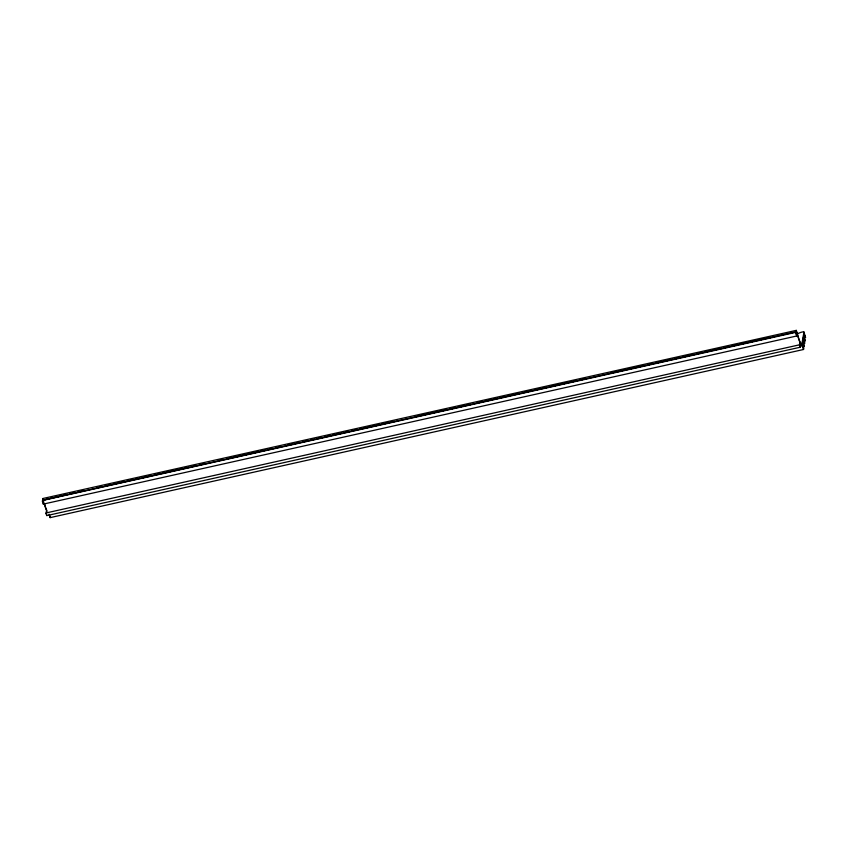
<?xml version="1.0" encoding="UTF-8"?>
<svg xmlns="http://www.w3.org/2000/svg" width="848" height="848" viewBox="0 0 848 848"><rect width="100%" height="100%" fill="white"/><g stroke="black" fill="none" stroke-linecap="round" stroke-linejoin="round"><path stroke-width="1.27" d="M804.763 336.115L804.095 333.805L804.413 336.031M804.996 336.889L804.996 336.391M42.4 501.136L42.517 500.49L795.933 332.321L795.806 332.988M42.739 499.175L42.856 498.539M43.672 501.952L43.301 504.115L796.696 335.999L797.078 333.805M46.068 513.305L46.513 510.687M50.286 516.845L50.149 517.609L49.067 514.164M796.145 331.027L796.251 330.391M796.463 331.738L43.004 500.119L67.617 494.373M796.802 332.882C793.982 336.582 801.583 330.752 803.946 332.098M799.473 345.157L799.918 342.55M799.823 345.655L800.046 344.341M800.194 347.245L46.746 515.626M803.936 332.119L802.091 342.825A10.441 1.813 77.4 0 1 798.562 337.864L796.346 330.508M802.335 343.896L802.579 342.507M802.886 340.705L803.024 339.931M803.332 338.129L803.575 336.741M803.777 335.554L803.915 334.79M803.014 343.143L802.664 342.624M804.763 340.355L804.095 337.493M803.554 349.461L803.681 348.698M803.999 346.885L804.127 346.122M804.551 343.705L804.678 342.942M804.996 341.119L805.123 340.355M46.831 511.492L46.884 512.584M42.866 498.507L796.272 330.37M70.204 493.801L75.377 492.646M77.952 492.073L83.125 490.918M97.34 487.748L102.513 486.593M105.099 486.01L110.261 484.865M112.848 484.282L124.476 481.685M127.062 481.113L132.235 479.957M134.821 479.385L139.984 478.23M142.57 477.647L151.622 475.633M154.198 475.05L159.371 473.905M161.957 473.322L167.12 472.166M169.706 471.594L181.345 468.997M183.921 468.425L189.093 467.269M191.68 466.686L196.853 465.541M199.428 464.958L204.601 463.803M218.816 460.634L223.989 459.478M226.575 458.906L257.58 451.984M260.166 451.401L265.339 450.246M267.926 449.673L273.088 448.518M275.674 447.945L280.847 446.79M287.313 445.348L292.475 444.193M295.062 443.621L300.234 442.465M302.81 441.882L307.983 440.737M310.569 440.154L314.449 439.296M317.035 438.713L322.198 437.557M324.784 436.985L329.957 435.83M332.533 435.257L341.585 433.233M344.171 432.66L349.334 431.505M351.92 430.922L357.093 429.777M359.679 429.194L379.056 424.869M381.642 424.297L386.815 423.141M389.402 422.558L394.564 421.414M416.538 416.506L447.553 409.584M450.14 409.012L455.302 407.856M457.888 407.273L463.061 406.118M465.647 405.545L470.81 404.39M477.276 402.948L482.448 401.793M485.024 401.221L490.197 400.065M492.783 399.493L497.946 398.337M500.532 397.754L504.412 396.896M506.998 396.313L512.171 395.168M514.747 394.585L519.919 393.43M522.506 392.857L531.548 390.833M534.134 390.26L539.307 389.105M541.893 388.532L547.055 387.377M549.642 386.794L576.778 380.741M579.364 380.169L584.537 379.014M610.38 373.247L637.516 367.184M640.102 366.612L645.275 365.456M647.861 364.884L653.024 363.728M655.61 363.145L664.652 361.131M667.238 360.548L672.411 359.404M674.997 358.821L680.16 357.665M682.746 357.093L694.374 354.496M696.961 353.923L702.133 352.768M704.72 352.185L709.882 351.04M712.468 350.457L721.521 348.443M724.097 347.86L729.269 346.705M731.856 346.132L737.029 344.977M739.604 344.405L770.62 337.483M46.131 512.945L799.537 344.797M50.138 517.63L803.544 349.493M802.081 344.776L803.469 349.365M801 344.945L800.851 344.256L801.137 346.101L800.226 343.366L800.713 346.069M800.607 346.101L800.141 344.511M804.275 335.999L803.989 334.886M804.869 336.847L804.752 335.702M804.021 332.225L805.6 337.525M805.473 337.716L805.091 336.444M803.66 336.847L803.872 337.578M804.911 341.002L804.773 340.536M804.529 342.274L804.678 342.825M804.307 342.348L803.597 339.921M803.215 339.423L804.466 343.599M803.098 343.239L803.819 345.708M803.915 346.758L803.777 346.27M803.533 348.04L803.681 348.592M803.31 348.115L802.6 345.708M796.537 331.833L796.802 332.776M797.162 333.9L798.487 338.299A11.554 2.003 77.4 0 0 799.844 342.126M796.336 331.822L796.155 331.186M795.996 332.448L796.187 333.158M796.622 335.85L795.816 333.116M800.077 347.351L799.484 345.316M50.127 516.178L50.276 516.739M42.93 498.635L43.672 501.115M43.131 499.981L43.365 500.733M42.941 499.991L42.75 499.302M42.591 500.596L42.782 501.295M43.216 503.998L42.411 501.263M46.672 515.499L46.068 513.432M44.414 503.564L45.156 506.012A10.441 1.813 77.4 0 0 47 510.761M44.096 503.161L45.082 506.436A11.554 2.003 77.4 0 0 46.439 510.273M803.639 339.38L803.342 338.288M804.127 346.005L802.791 341.468M46.428 513.973L46.788 515.277M799.823 345.783L800.194 347.129M805.123 340.249L803.787 335.681M802.643 345.147L802.346 344.023M802.007 344.68A11.437 1.982 77.4 0 1 800.883 344.097"/></g></svg>
